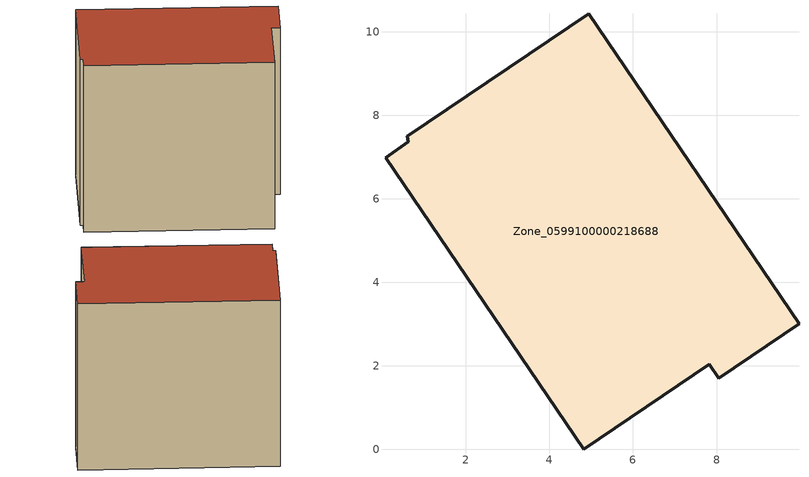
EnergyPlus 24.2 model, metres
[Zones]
Zone_0599100000218688
 floor ground (C_G): 0.62,7.37 0.59,7.5 4.93,10.44 9.98,3.01 8.05,1.7 7.83,2.03 4.82,0 0.07,6.99 z0
 wall outside (C_F): 9.98,3.01 4.93,10.44 0.59,7.5 0.62,7.37 0.07,6.99 4.82,0 7.83,2.03 8.05,1.7 9.98,3.01 z0:8.1
 roof outside (C_R): 0.62,7.37 0.07,6.99 4.82,0 7.83,2.03 8.05,1.7 9.98,3.01 4.93,10.44 0.59,7.5 z8.1
[BUILDING]
Pand.0599100000218688: North Axis=0; Terrain=City; Loads Convergence Tolerance Value=0.04; Temperature Convergence Tolerance Value=0.4; Solar Distribution=FullExterior; Maximum Number of Warmup Days=25; Minimum Number of Warmup Days=1
[Site:Location]
Rotterdam.The.Hague.AP_ZH_NLD Design_Conditions: Latitude=51.96; Longitude=4.45; Time Zone=1; Elevation=-4.5
[SITE:GROUNDTEMPERATURE:BUILDINGSURFACE]
18, 18, 18, 18, 18, 18, 18, 18, 18, 18, 18, 18
[MATERIAL] Thermal Absorptance=0.9; Solar Absorptance=0.7; Visible Absorptance=0.7
Name | Roughness | Thickness | Conductivity | Density | Specific Heat
G.TI.1965-1974 | MediumSmooth | 0.15 | 0.882353 | 540 | 1210
F.TI.1965-1974 | Rough | 0.3 | 0.697674 | 1920 | 840
R.TI.1965-1974 | MediumRough | 0.2 | 0.232558 | 1500 | 1000
[CONSTRUCTION]
C_G: G.TI.1965-1974
C_F: F.TI.1965-1974
C_R: R.TI.1965-1974
[ZONE]
Zone_0599100000218688: Type=1; Multiplier=1; Ceiling Height=Autocalculate; Volume=Autocalculate; Floor Area=autocalculate; Part of Total Floor Area=Yes
[ZONEINFILTRATION:DESIGNFLOWRATE]
Infil_Zone_0599100000218688: Zone or ZoneList or Space or SpaceList=Zone_0599100000218688; Schedule=AlwaysOn; Design Flow Rate Calculation Method=Flow/Area; Flow Rate per Floor Area=0.003; Constant Term Coefficient=1; Temperature Term Coefficient=0; Velocity Term Coefficient=0; Velocity Squared Term Coefficient=0
[HVACTEMPLATE:ZONE:IDEALLOADSAIRSYSTEM]
Zone_0599100000218688: Maximum Heating Supply Air Temperature=50; Minimum Cooling Supply Air Temperature=13; Maximum Heating Supply Air Humidity Ratio=0.0156; Minimum Cooling Supply Air Humidity Ratio=0.0077; Heating Limit=NoLimit; Cooling Limit=NoLimit; Dehumidification Control Type=ConstantSensibleHeatRatio; Cooling Sensible Heat Ratio=0.7; Dehumidification Setpoint=60; Humidification Control Type=None; Humidification Setpoint=30; Outdoor Air Method=None; Outdoor Air Flow Rate per Person=0.00944; Outdoor Air Flow Rate per Zone Floor Area=0; Outdoor Air Flow Rate per Zone=0; Demand Controlled Ventilation Type=None; Outdoor Air Economizer Type=NoEconomizer; Heat Recovery Type=None; Sensible Heat Recovery Effectiveness=0.7; Latent Heat Recovery Effectiveness=0.65
[ZONECONTROL:THERMOSTAT]
ThermostatControl_Zone_0599100000218688: Zone or ZoneList=Zone_0599100000218688; Control Type Schedule=DualSetpointControlType; Control 1=Thermostat_Zone_0599100000218688; Temperature Difference Between Cutout And Setpoint=0
[THERMOSTATSETPOINT:DUALSETPOINT]
Thermostat_Zone_0599100000218688: Heating Setpoint Temperature Schedule=HeatingSetpoint_Zone_0599100000218688; Cooling Setpoint Temperature Schedule=CoolingSetpoint_Zone_0599100000218688
[SCHEDULE:COMPACT]
HeatingSetpoint_Zone_0599100000218688: Through: 12/31, For: AllDays, Until: 24:00, 21
CoolingSetpoint_Zone_0599100000218688: Through: 12/31, For: AllDays, Until: 24:00, 24
DualSetpointControlType: Through: 12/31, For: AllDays, Until: 24:00, 4
AlwaysOn: Through: 12/31, For: AllDays, Until: 24:00, 1
